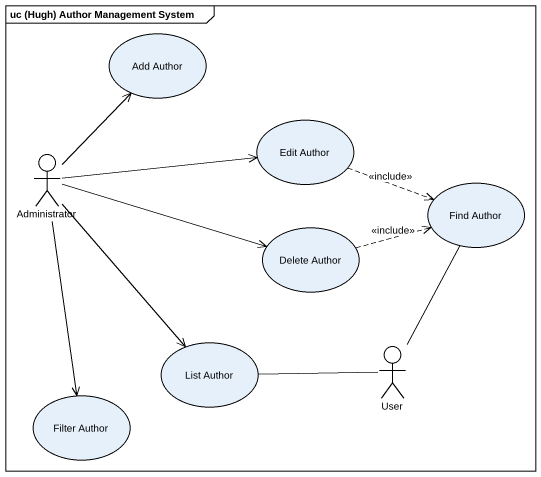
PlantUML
@startuml
mainframe uc (Hugh) Author Management System
usecase "Add Author" as Add_Author
actor Administrator
usecase "Edit Author" as Edit_Author
usecase "Find Author" as Find_Author
usecase "Delete Author" as Delete_Author
usecase "List Author" as List_Author
actor User
usecase "Filter Author" as Filter_Author
Administrator -up-> Add_Author
Administrator -right-> Edit_Author
Administrator -right-> Delete_Author
Administrator --> List_Author
Administrator --> Filter_Author
Edit_Author .right.> Find_Author : <<include>>
Delete_Author .right.> Find_Author : <<include>>
User -up- Find_Author
User -left- List_Author
@enduml
